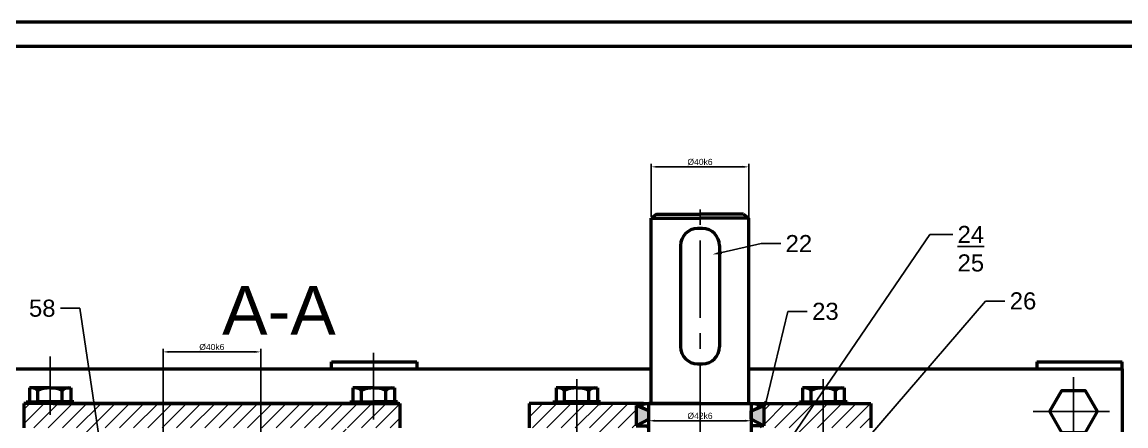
# Model space of a CAD drawing. Header units: millimetres. Extents: x 184 to 2141, y 95 to 1347.
# Drawn here: x 1185.4 to 1637.6, y 1181.9 to 1347.4 of the extents above; entities that cross this region are included whole.
import ezdxf
from ezdxf import colors
from ezdxf.entities.mleader import LeaderData, LeaderLine
from ezdxf.math import Vec2, Vec3

# ---------------------------------------------------------------- set-up
doc = ezdxf.new("R2010")
doc.units = ezdxf.units.MM
doc.linetypes.add('CENTER', pattern=[50.8, 31.75, -6.35, 6.35, -6.35])
doc.layers.add('chuda', color=61, linetype='Continuous')
doc.layers.add('oś', color=151, linetype='CENTER')
doc.layers.add('gruba', color=7, linetype='Continuous', lineweight=50)
doc.styles.get("Standard").update_dxf_attribs({"font": 'arial.ttf'})
doc.dimstyles.new('ISO-25', dxfattribs={"dimtxt": 2.5, "dimasz": 2.5, "dimexe": 1.25, "dimexo": 0.625, "dimtad": 1, "dimtxsty": 'Standard', "dimcen": 2.5, "dimadec": 0, "dimazin": 0, "dimtfac": 1, "dimtmove": 0, "dimatfit": 3, "dimfxl": 1, "dimarcsym": 0})

# ---------------------------------------------------------------- blocks, each defined once
blk = doc.blocks.new('*D46')
at = {"layer": 'chuda', "color": 0, "lineweight": -2, "transparency": 16777216}
for p, q in [((1243.15, 1167.7), (1243.15, 1213.48)), ((1245.65, 1212.23), (1280.65, 1212.23)), ((1283.15, 1167.7), (1283.15, 1213.48))]:
    blk.add_line(p, q, dxfattribs=at)
at = {"layer": 'chuda', "color": 0, "transparency": 16777216}
for points in [[(1245.65, 1212.65), (1245.65, 1211.82), (1243.15, 1212.23)], [(1280.65, 1212.65), (1280.65, 1211.82), (1283.15, 1212.23)]]:
    blk.add_solid(points, dxfattribs=at)
at = {"layer": 'DEFPOINTS', "color": 0, "transparency": 16777216}
for p in [(1283.15, 1212.23), (1243.15, 1167.07), (1283.15, 1167.07)]:
    blk.add_point(p, dxfattribs=at)
at = {"layer": 'chuda', "color": 0, "transparency": 16777216, "insert": (1263.15, 1214.2), "char_height": 2.5, "attachment_point": 5}
blk.add_mtext('%%C40k6', dxfattribs=at)
blk = doc.blocks.new('*D52')
at = {"layer": 'chuda', "color": 0, "lineweight": -2, "transparency": 16777216}
for p, q in [((1442.15, 1190.45), (1442.15, 1182.76)), ((1484.15, 1190.45), (1484.15, 1182.76)), ((1444.65, 1184.01), (1481.65, 1184.01))]:
    blk.add_line(p, q, dxfattribs=at)
at = {"layer": 'chuda', "color": 0, "transparency": 16777216}
for points in [[(1444.65, 1184.43), (1444.65, 1183.59), (1442.15, 1184.01)], [(1481.65, 1184.43), (1481.65, 1183.59), (1484.15, 1184.01)]]:
    blk.add_solid(points, dxfattribs=at)
at = {"layer": 'DEFPOINTS', "color": 0, "transparency": 16777216}
for p in [(1442.15, 1191.07), (1484.15, 1191.07), (1484.15, 1184.01)]:
    blk.add_point(p, dxfattribs=at)
at = {"layer": 'chuda', "color": 0, "transparency": 16777216, "insert": (1463.15, 1185.98), "char_height": 2.5, "attachment_point": 5}
blk.add_mtext('%%C42k6', dxfattribs=at)
blk = doc.blocks.new('*D53')
at = {"layer": 'chuda', "color": 0, "lineweight": -2, "transparency": 16777216}
for p, q in [((1443.15, 1267.7), (1443.15, 1289.32)), ((1483.15, 1267.7), (1483.15, 1289.32)), ((1445.65, 1288.07), (1480.65, 1288.07))]:
    blk.add_line(p, q, dxfattribs=at)
at = {"layer": 'chuda', "color": 0, "transparency": 16777216}
for points in [[(1445.65, 1288.49), (1445.65, 1287.66), (1443.15, 1288.07)], [(1480.65, 1288.49), (1480.65, 1287.66), (1483.15, 1288.07)]]:
    blk.add_solid(points, dxfattribs=at)
at = {"layer": 'DEFPOINTS', "color": 0, "transparency": 16777216}
for p in [(1483.15, 1288.07), (1443.15, 1267.07), (1483.15, 1267.07)]:
    blk.add_point(p, dxfattribs=at)
at = {"layer": 'chuda', "color": 0, "transparency": 16777216, "insert": (1463.15, 1290.05), "char_height": 2.5, "attachment_point": 5}
blk.add_mtext('%%C40k6', dxfattribs=at)

msp = doc.modelspace()

# ---------------------------------------------------------------- hatches: boundary and pattern name
at = {"layer": 'chuda'}
h = msp.add_hatch(dxfattribs=at)
h.set_pattern_fill('ANSI31', color=256, scale=1.3)
h.set_pattern_definition([(45, (-2226.1815, 502.272), (-2.9185832, 2.9185832), [])])
h.paths.add_polyline_path([(1103.153, 1191.073), (1050.143, 1191.073), (1050.143, 1185.293), (1041.588, 1185.293), (1041.588, 1181.073), (1055.143, 1181.073), (1058.143, 1181.073), (1058.143, 1178.073), (1058.143, 1171.073), (1064.143, 1171.073), (1064.143, 1181.073), (1103.153, 1181.073)])
h.paths.add_polyline_path([(1134.619, 1191.073), (1103.153, 1191.073), (1103.153, 1181.073), (1134.375, 1181.073)])
h.paths.add_polyline_path([(1134.619, 1191.073), (1134.375, 1181.073), (1142.162, 1181.073), (1142.162, 1171.073), (1148.162, 1171.073), (1148.162, 1181.073), (1173.153, 1181.073), (1173.153, 1191.073)])
h.paths.add_polyline_path([(1050.143, 1191.073), (1041.588, 1191.073), (1041.588, 1185.293), (1050.143, 1185.293)], flags=17)
h.paths.add_polyline_path([(1041.588, 1191.073), (1040.36, 1191.073), (1033.153, 1191.073), (1033.153, 1185.293), (1041.588, 1185.293)])
h.paths.add_polyline_path([(1041.588, 1185.293), (1033.153, 1185.293), (1033.153, 1181.073), (1041.588, 1181.073)])
h.paths.add_polyline_path([(1263.153, 1191.073), (1214.879, 1191.073), (1216.36, 1181.073), (1263.153, 1181.073), (1303.153, 1181.073), (1312.162, 1181.073), (1312.162, 1171.073), (1318.153, 1171.073), (1318.153, 1181.073), (1328.162, 1181.073), (1340.153, 1181.073), (1340.153, 1191.073)])
h.paths.add_polyline_path([(1214.879, 1191.073), (1186.153, 1191.073), (1186.153, 1181.073), (1203.605, 1181.073), (1208.153, 1181.073), (1208.153, 1171.073), (1214.144, 1171.073), (1214.144, 1181.073), (1216.36, 1181.073)])
h.paths.add_polyline_path([(1437.044, 1190.211), (1439.948, 1190.211), (1439.948, 1191.073), (1412.653, 1191.073), (1412.653, 1181.073), (1420.653, 1181.073), (1420.653, 1171.073), (1420.653, 1159.073), (1426.653, 1159.073), (1426.653, 1181.073), (1442.153, 1181.073), (1442.153, 1181.888), (1437.044, 1181.888)])
h.paths.add_polyline_path([(1412.653, 1191.073), (1393.153, 1191.073), (1393.153, 1181.073), (1412.653, 1181.073)])
h.paths.add_polyline_path([(1513.653, 1191.073), (1486.357, 1191.073), (1486.357, 1190.211), (1489.261, 1190.211), (1489.261, 1181.888), (1484.153, 1181.888), (1484.153, 1181.073), (1499.653, 1181.073), (1499.653, 1170.499), (1505.653, 1175.186), (1505.653, 1181.073), (1513.187, 1181.073), (1513.653, 1181.437)])
h.paths.add_polyline_path([(1525.987, 1191.073), (1513.653, 1191.073), (1513.653, 1181.437)], flags=17)
h.paths.add_polyline_path([(1533.153, 1191.073), (1525.987, 1191.073), (1513.653, 1181.437), (1513.653, 1181.073), (1533.153, 1181.073)])
h.paths.add_polyline_path([(1505.653, 1171.073), (1505.653, 1175.186), (1499.653, 1170.499), (1499.653, 1159.073), (1505.653, 1159.073)])
h.paths.add_polyline_path([(1533.153, 702.972), (1505.653, 702.972), (1505.653, 712.972), (1499.653, 712.972), (1499.653, 702.972), (1484.153, 702.972), (1463.153, 702.972), (1463.153, 692.972), (1533.153, 692.972)])
h.paths.add_polyline_path([(1463.153, 702.972), (1426.653, 702.972), (1426.653, 712.972), (1420.653, 712.972), (1420.653, 702.972), (1393.153, 702.972), (1393.153, 692.972), (1463.153, 692.972)])
h.paths.add_polyline_path([(1318.828, 702.972), (1318.153, 702.972), (1318.153, 705.98), (1315.684, 716.972), (1312.162, 716.972), (1312.162, 702.972), (1287.524, 702.972), (1290.102, 692.972), (1321.075, 692.972)])
h.paths.add_polyline_path([(1338.223, 702.972), (1333.153, 702.972), (1318.828, 702.972), (1321.075, 692.972), (1340.153, 692.972), (1340.153, 698.715)])
h.paths.add_polyline_path([(1287.524, 702.972), (1273.37, 702.972), (1274.187, 692.972), (1290.102, 692.972)])
h.paths.add_polyline_path([(1263.153, 702.972), (1236.03, 702.972), (1235.434, 692.972), (1263.153, 692.972)])
h.paths.add_polyline_path([(1273.37, 702.972), (1263.153, 702.972), (1263.153, 692.972), (1274.187, 692.972)])
h.paths.add_polyline_path([(1236.03, 702.972), (1214.144, 702.972), (1214.144, 716.972), (1208.153, 716.972), (1208.153, 712.972), (1208.153, 702.972), (1193.153, 702.972), (1186.153, 702.972), (1186.153, 692.972), (1235.434, 692.972)])
h.paths.add_polyline_path([(1156.162, 702.972), (1148.162, 702.972), (1148.162, 705.972), (1148.162, 712.972), (1148.162, 720.963), (1142.162, 720.963), (1142.162, 702.972), (1116.153, 702.972), (1116.153, 702.156), (1121.261, 702.156), (1121.261, 693.833), (1120.492, 693.833), (1120.819, 692.972), (1124.153, 692.972), (1156.162, 692.972)])
h.paths.add_polyline_path([(1173.153, 702.972), (1156.162, 702.972), (1156.162, 692.972), (1173.153, 692.972)])
h.paths.add_polyline_path([(1085.044, 702.156), (1090.153, 702.156), (1090.153, 702.972), (1077.366, 702.972), (1071.851, 692.972), (1087.948, 692.972), (1087.948, 693.833), (1085.044, 693.833)])
h.paths.add_polyline_path([(1077.366, 702.972), (1064.143, 702.972), (1064.143, 720.963), (1058.153, 720.963), (1058.153, 702.972), (1055.143, 702.972), (1041.588, 702.972), (1041.588, 698.752), (1050.143, 698.752), (1050.143, 692.972), (1071.851, 692.972)])
h.paths.add_polyline_path([(1041.588, 698.752), (1035.38, 698.752), (1033.153, 696.387), (1033.153, 692.972), (1041.588, 692.972)])
h.paths.add_polyline_path([(1050.143, 698.752), (1041.588, 698.752), (1041.588, 692.972), (1041.643, 692.972), (1050.143, 692.972)], flags=0)
h.paths.add_polyline_path([(1050.143, 698.752), (1041.588, 698.752), (1041.588, 692.972), (1050.143, 692.972)], flags=17)
h = msp.add_hatch(color=256, dxfattribs=at)
h.dxf.hatch_style = 1
h.paths.add_polyline_path([(1442.153, 1188.078), (1437.044, 1190.211), (1437.044, 1181.888), (1442.153, 1184.661)])
h = msp.add_hatch(color=256, dxfattribs=at)
h.dxf.hatch_style = 1
h.paths.add_polyline_path([(1484.153, 1188.078), (1489.261, 1190.211), (1489.261, 1181.888), (1484.153, 1184.661)])

# ---------------------------------------------------------------- linework, layer by layer
at = {"layer": 'gruba'}
for p, q in [((1445.353, 1268.613), (1443.153, 1267.073)), ((1443.153, 1191.073), (1443.153, 1267.073)), ((1443.153, 1267.073), (1463.153, 1267.073)), ((1445.353, 1268.613), (1463.153, 1268.613)), ((1480.953, 1268.613), (1463.153, 1268.613)), ((1483.153, 1267.073), (1463.153, 1267.073)), ((1480.953, 1268.613), (1483.153, 1267.073)), ((1483.153, 1191.073), (1483.153, 1267.073)), ((1464.153, 1262.769), (1462.153, 1262.769)), ((1455.153, 1255.769), (1455.153, 1214.308)), ((1471.153, 1255.769), (1471.153, 1214.308)), ((1312.153, 1205.235), (1312.153, 1208.173)), ((1312.153, 1208.173), (1347.153, 1208.173)), ((1347.153, 1208.173), (1347.153, 1205.235)), ((1601.153, 1208.173), (1636.153, 1208.173)), ((1601.153, 1208.173), (1601.153, 1205.235)), ((1636.153, 1205.235), (1636.153, 1208.173)), ((1023.153, 1205.235), (1443.153, 1205.235)), ((1462.153, 1207.308), (1464.153, 1207.308)), ((1483.153, 1205.235), (1636.153, 1205.235)), ((1636.153, 1205.235), (1636.153, 1174.858)), ((1196.881, 1197.473), (1188.381, 1197.473)), ((1188.381, 1197.473), (1188.381, 1191.744)), ((1188.381, 1197.473), (1188.381, 1196.473)), ((1191.881, 1191.744), (1191.881, 1196.473)), ((1196.881, 1197.473), (1205.381, 1197.473)), ((1196.881, 1197.473), (1205.381, 1197.473)), ((1201.881, 1191.744), (1201.881, 1196.473)), ((1205.381, 1197.473), (1205.381, 1191.744)), ((1205.381, 1197.473), (1205.381, 1191.744)), ((1205.381, 1197.473), (1205.381, 1196.473)), ((1329.424, 1197.473), (1320.924, 1197.473)), ((1320.924, 1197.473), (1320.924, 1191.744)), ((1329.424, 1197.473), (1320.924, 1197.473)), ((1320.924, 1197.473), (1320.924, 1191.744)), ((1320.924, 1197.473), (1320.924, 1196.473)), ((1324.424, 1191.744), (1324.424, 1196.473)), ((1329.424, 1197.473), (1337.924, 1197.473)), ((1334.424, 1191.744), (1334.424, 1196.473)), ((1337.924, 1197.473), (1337.924, 1191.744)), ((1337.924, 1197.473), (1337.924, 1196.473)), ((1412.653, 1197.473), (1404.153, 1197.473)), ((1404.153, 1197.473), (1404.153, 1191.744)), ((1404.153, 1197.473), (1404.153, 1196.473)), ((1407.653, 1191.744), (1407.653, 1196.473)), ((1412.653, 1197.473), (1421.153, 1197.473)), ((1412.653, 1197.473), (1421.153, 1197.473)), ((1417.653, 1191.744), (1417.653, 1196.473)), ((1421.153, 1197.473), (1421.153, 1191.744)), ((1421.153, 1197.473), (1421.153, 1191.744)), ((1421.153, 1197.473), (1421.153, 1196.473)), ((1513.653, 1197.473), (1505.153, 1197.473)), ((1505.153, 1197.473), (1505.153, 1191.744)), ((1513.653, 1197.473), (1505.153, 1197.473)), ((1505.153, 1197.473), (1505.153, 1191.744)), ((1505.153, 1197.473), (1505.153, 1196.473)), ((1508.653, 1191.744), (1508.653, 1196.473)), ((1513.653, 1197.473), (1522.153, 1197.473)), ((1518.653, 1191.744), (1518.653, 1196.473)), ((1522.153, 1197.473), (1522.153, 1191.744)), ((1522.153, 1197.473), (1522.153, 1196.473)), ((1263.153, 1191.073), (1186.153, 1191.073)), ((1186.153, 1191.073), (1186.153, 1181.073)), ((1187.099, 1191.073), (1187.099, 1191.744)), ((1187.099, 1191.744), (1196.881, 1191.744)), ((1188.381, 1191.073), (1187.099, 1191.073)), ((1196.881, 1191.744), (1191.881, 1191.744)), ((1196.881, 1191.744), (1192.674, 1191.744)), ((1263.153, 1191.073), (1193.153, 1191.073)), ((1206.664, 1191.744), (1196.881, 1191.744)), ((1198.144, 1191.073), (1263.153, 1191.073)), ((1205.381, 1191.073), (1206.664, 1191.073)), ((1206.664, 1191.073), (1206.664, 1191.744)), ((1328.162, 1191.073), (1263.153, 1191.073)), ((1263.153, 1191.073), (1333.153, 1191.073)), ((1263.153, 1191.073), (1340.153, 1191.073)), ((1319.641, 1191.073), (1319.641, 1191.744)), ((1319.641, 1191.744), (1329.424, 1191.744)), ((1320.924, 1191.073), (1319.641, 1191.073)), ((1339.206, 1191.744), (1329.424, 1191.744)), ((1329.424, 1191.744), (1333.631, 1191.744)), ((1329.424, 1191.744), (1334.424, 1191.744)), ((1337.924, 1191.073), (1339.206, 1191.073)), ((1339.206, 1191.073), (1339.206, 1191.744)), ((1340.153, 1191.073), (1340.153, 1181.073)), ((1439.948, 1191.073), (1393.153, 1191.073)), ((1439.948, 1191.073), (1393.153, 1191.073)), ((1393.153, 1191.073), (1393.153, 1181.073)), ((1402.87, 1191.073), (1402.87, 1191.744)), ((1402.87, 1191.744), (1412.653, 1191.744)), ((1404.153, 1191.073), (1402.87, 1191.073)), ((1412.653, 1191.744), (1407.653, 1191.744)), ((1412.653, 1191.744), (1408.445, 1191.744)), ((1422.435, 1191.744), (1412.653, 1191.744)), ((1421.153, 1191.073), (1422.435, 1191.073)), ((1422.435, 1191.073), (1422.435, 1191.744)), ((1439.948, 1190.211), (1437.044, 1190.211)), ((1437.044, 1190.211), (1437.044, 1181.888)), ((1442.153, 1188.078), (1437.044, 1190.211)), ((1437.044, 1190.211), (1437.044, 1181.888)), ((1439.948, 1191.073), (1439.948, 1190.211)), ((1439.948, 1191.073), (1442.153, 1191.073)), ((1442.153, 1177.073), (1442.153, 1191.073)), ((1442.153, 1191.073), (1484.153, 1191.073)), ((1463.153, 1191.073), (1442.153, 1191.073)), ((1463.153, 1191.073), (1484.153, 1191.073)), ((1484.153, 1191.073), (1484.153, 1177.073)), ((1484.153, 1191.073), (1486.357, 1191.073)), ((1484.153, 1188.078), (1489.261, 1190.211)), ((1486.357, 1191.073), (1533.153, 1191.073)), ((1486.357, 1191.073), (1533.153, 1191.073)), ((1486.357, 1191.073), (1486.357, 1190.211)), ((1486.357, 1190.211), (1489.261, 1190.211)), ((1489.261, 1190.211), (1489.261, 1181.888)), ((1489.261, 1190.211), (1489.261, 1181.888)), ((1503.87, 1191.073), (1503.87, 1191.744)), ((1503.87, 1191.744), (1513.653, 1191.744)), ((1505.153, 1191.073), (1503.87, 1191.073)), ((1523.435, 1191.744), (1513.653, 1191.744)), ((1513.653, 1191.744), (1517.86, 1191.744)), ((1513.653, 1191.744), (1518.653, 1191.744)), ((1522.153, 1191.073), (1523.435, 1191.073)), ((1523.435, 1191.073), (1523.435, 1191.744)), ((1533.153, 1191.073), (1533.153, 1181.073)), ((1442.153, 1184.661), (1442.153, 1188.078)), ((1484.153, 1184.661), (1484.153, 1188.078)), ((1437.044, 1181.888), (1442.153, 1184.661)), ((1437.044, 1181.888), (1442.153, 1181.888)), ((1489.261, 1181.888), (1484.153, 1184.661)), ((1489.261, 1181.888), (1484.153, 1181.888))]:
    msp.add_line(p, q, dxfattribs=at)
for points in [[(183.967, 159.403), (1865.967, 159.403), (1865.967, 1347.403), (183.967, 1347.403)], [(193.967, 169.403), (1855.967, 169.403), (1855.967, 1337.403), (193.967, 1337.403)], [(1621.06, 1179.235), (1625.968, 1187.735), (1621.06, 1196.235), (1611.245, 1196.235), (1606.338, 1187.735), (1611.245, 1179.235)]]:
    msp.add_lwpolyline(points, close=True, dxfattribs=at)
for centre, radius, start, end in [((1462.153, 1255.769), 7, 90, 180), ((1464.153, 1255.769), 7, 0, 90), ((1462.153, 1214.308), 7, 180, 270), ((1464.153, 1214.308), 7, 270, 0), ((1189.383, 1193.851), 3.622, 46.37374, 90.4516), ((1196.881, 1184.473), 13, 67.38014, 112.61986), ((1204.38, 1193.851), 3.622, 89.5484, 133.62626), ((1321.925, 1193.851), 3.622, 46.37374, 90.4516), ((1329.424, 1184.473), 13, 67.38014, 112.61986), ((1336.923, 1193.851), 3.622, 89.5484, 133.62626), ((1405.154, 1193.851), 3.622, 46.37374, 90.4516), ((1412.653, 1184.473), 13, 67.38014, 112.61986), ((1420.151, 1193.851), 3.622, 89.5484, 133.62626), ((1506.154, 1193.851), 3.622, 46.37374, 90.4516), ((1513.653, 1184.473), 13, 67.38014, 112.61986), ((1521.151, 1193.851), 3.622, 89.5484, 133.62626)]:
    msp.add_arc(centre, radius, start, end, dxfattribs=at)
at = {"layer": 'oś'}
for p, q in [((1463.153, 667.39), (1463.153, 1274.624)), ((1196.881, 1210.371), (1196.881, 1186.472)), ((1329.424, 1211.836), (1329.424, 1184.473)), ((1412.653, 1177.102), (1412.653, 1201.058)), ((1513.653, 1176.791), (1513.653, 1201.058)), ((1616.153, 1201.853), (1616.153, 1174.333)), ((1630.877, 1187.735), (1599.634, 1187.735))]:
    msp.add_line(p, q, dxfattribs=at)

# ---------------------------------------------------------------- texts
at = {"layer": 'chuda', "insert": (1267.353, 1239.24), "char_height": 20, "attachment_point": 1}
msp.add_mtext_dynamic_manual_height_columns('A-A', width=75.72304, gutter_width=12.5, heights=[0], dxfattribs=at)

# ---------------------------------------------------------------- dimensions: what is measured, and where the dimension line sits
at = {"layer": 'chuda'}
for base, p1, p2, picture, middle in [((1483.153, 1288.074), (1443.153, 1267.073), (1483.153, 1267.073), '*D53', (1463.153, 1288.074)), ((1283.153, 1212.232), (1243.153, 1167.073), (1283.153, 1167.073), '*D46', (1263.153, 1212.232))]:
    dim = msp.add_linear_dim(base=base, p1=p1, p2=p2, text='%%C<>k6', dimstyle='ISO-25', dxfattribs=at)
    dim.commit()
    dim.dimension.update_dxf_attribs({"geometry": picture, "text_midpoint": middle, "dimtype": 160})
dim = msp.add_linear_dim(base=(1484.153, 1184.011), p1=(1442.153, 1191.073), p2=(1484.153, 1191.073), text='%%C<>k6', dimstyle='ISO-25', dxfattribs=at)
dim.commit()
dim.dimension.update_dxf_attribs({"geometry": '*D52', "text_midpoint": (1463.153, 1185.983)})

# ---------------------------------------------------------------- leaders
ml = msp.add_multileader_mtext('Standard', dxfattribs=at)
ml.set_content('{\\L24\\P}25', color=256)
ml.set_leader_properties()
ml.build(insert=Vec2(0, 0))
ctx = ml.context
ctx.base_point, ctx.char_height, ctx.plane_origin = Vec3(1566.66, 1260.304), 7, Vec3(1491.773, 1164.343)
notes = []
notes.append((ctx, [(0, (1, 1, 0), (1557.335, 1260.304), (1, 0), 9.325, [(0, [(1491.773, 1164.343)], 0, [])])]))
ctx.mtext.insert, ctx.mtext.flow_direction = Vec3(1568.66, 1263.863), 5
ml = msp.add_multileader_mtext('Standard', dxfattribs=at)
ml.set_content('22', color=256)
ml.set_leader_properties()
ml.build(insert=Vec2(0, 0))
ctx = ml.context
ctx.base_point, ctx.char_height, ctx.plane_origin = Vec3(1496.205, 1256.622), 7, Vec3(1468.153, 1252.143)
notes.append((ctx, [(0, (1, 1, 0), (1488.205, 1256.622), (1, 0), 8, [(0, [(1468.153, 1252.143)], 0, [])])]))
ctx.mtext.insert, ctx.mtext.flow_direction = Vec3(1498.205, 1260.122), 5
ml = msp.add_multileader_mtext('Standard', dxfattribs=at)
ml.set_content('26', color=256)
ml.set_leader_properties()
ml.build(insert=Vec2(0, 0))
ctx = ml.context
ctx.base_point, ctx.char_height, ctx.plane_origin = Vec3(1588.039, 1233.081), 7, Vec3(1504.987, 1145.612)
notes.append((ctx, [(0, (1, 1, 0), (1580.039, 1233.081), (1, 0), 8, [(0, [(1504.987, 1145.612)], 0, [])])]))
ctx.mtext.insert, ctx.mtext.flow_direction = Vec3(1590.039, 1236.641), 5
ml = msp.add_multileader_mtext('Standard', dxfattribs=at)
ml.set_content('58', color=256)
ml.set_leader_properties()
ml.build(insert=Vec2(0, 0))
ctx = ml.context
ctx.base_point, ctx.char_height, ctx.plane_origin = Vec3(1187.062, 1230.086), 7, Vec3(1227.519, 1105.685)
ctx.text_align_type = 2
notes.append((ctx, [(0, (1, 1, 0), (1209.104, 1230.086), (-1, 0), 8, [(0, [(1227.519, 1105.685)], 0, [])])]))
ctx.mtext.insert, ctx.mtext.alignment, ctx.mtext.flow_direction = Vec3(1199.104, 1233.646), 3, 5
ml = msp.add_multileader_mtext('Standard', dxfattribs=at)
ml.set_content('23', color=256)
ml.set_leader_properties()
ml.build(insert=Vec2(0, 0))
ctx = ml.context
ctx.base_point, ctx.char_height, ctx.plane_origin = Vec3(1507.082, 1228.798), 7, Vec3(1489.261, 1188.071)
notes.append((ctx, [(0, (1, 1, 0), (1499.082, 1228.798), (1, 0), 8, [(0, [(1489.261, 1188.071)], 0, [])])]))
ctx.mtext.insert, ctx.mtext.flow_direction = Vec3(1509.082, 1232.36), 5
for ctx, leaders in notes:
    for number, flags, end, landing, length, lines in leaders:
        leader = LeaderData()
        leader.index, (leader.has_last_leader_line, leader.has_dogleg_vector, leader.attachment_direction) = number, flags
        leader.last_leader_point, leader.dogleg_vector, leader.dogleg_length = Vec3(end), Vec3(landing), length
        for number, points, colour, breaks in lines:
            line = LeaderLine()
            line.index, line.vertices, line.color, line.breaks = number, Vec3.list(points), colors.encode_raw_color(colour), breaks
            leader.lines.append(line)
        ctx.leaders.append(leader)

doc.saveas('drawing.dxf')
